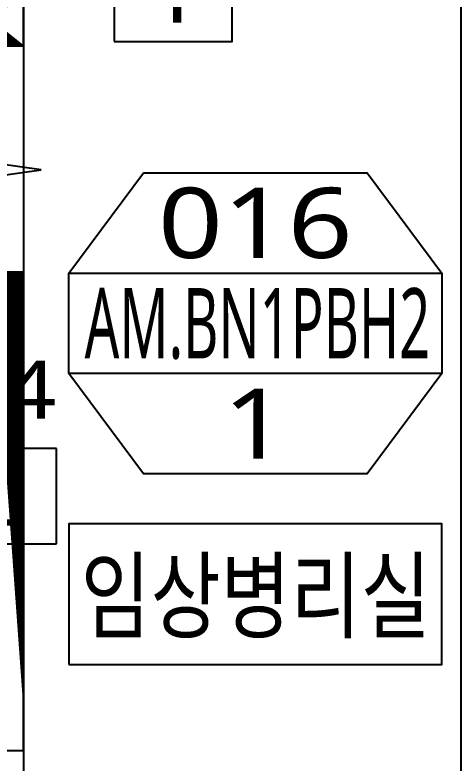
# Model space of a CAD drawing. Extents: x 11551484 to 2613213153046, y -2602833546311 to 14142.
# Drawn here: x 1301237624145 to 1301397559528, y -1301628905912 to -1301356682376 of the extents above; entities that cross this region are included whole.
import ezdxf
from ezdxf.enums import TextEntityAlignment as Align

# ---------------------------------------------------------------- set-up
doc = ezdxf.new("R2010")
doc.units = 0
doc.header["$LTSCALE"] = 1000
doc.header["$MEASUREMENT"] = 0
doc.layers.get('0').update_dxf_attribs({"linetype": 'CONTINUOUS'})
for name, color, linetype in [('DVM_DRAIN_MARK', 7, 'CONTINUOUS'), ('DVM_INOUT_MARK', 2, 'CONTINUOUS'), ('DVM_INOUT_NAME', 7, 'CONTINUOUS'), ('DVM_PIPE_MARK', 2, 'CONTINUOUS'), ('DVM_PIPE_MARK_LEN', 7, 'CONTINUOUS'), ('DVM_ROOM', 2, 'CONTINUOUS'), ('wall', 3, 'CONTINUOUS')]:
    doc.layers.add(name, color=color, linetype=linetype)
doc.styles.add('DVM_DEFAULT', font='malgun.ttf')

# ---------------------------------------------------------------- blocks, each defined once
blk = doc.blocks.new('DVM_BACKGROUND')
at = {"layer": 'wall', "ltscale": 10}
h = blk.add_hatch(dxfattribs=at)
h.set_pattern_fill('_USER', color=256, scale=50, angle=45, pattern_type=0)
h.set_pattern_definition([(45, (-34694.73136349209, 110.6576521303505), (-35.35533905932738, 35.35533905932738), [])])
h.paths.add_polyline_path([(11482901.33441697, -14250865.27273537), (11482901.33441697, -14255272.95241223), (11483101.33441704, -14255272.95241223), (11483101.334417, -14252465.27273537), (11483101.334417, -14251665.27273537), (11483101.334417, -14250865.27273537)])
h.paths.add_polyline_path([(11485833.83441697, -14251865.27273535), (11485833.83441697, -14252565.27273535), (11485833.83441697, -14255272.95241223), (11485933.83441697, -14255272.95241223), (11485933.83441697, -14254268.70628947), (11485933.83441697, -14253468.70628947), (11485933.83441697, -14252565.27273534), (11488565.83441695, -14252565.27273533), (11488566.33441695, -14252565.77273533), (11488566.33441695, -14252665.27273532), (11488616.33441695, -14252665.27273532), (11488666.33441695, -14252665.27273532), (11488666.33441694, -14252465.27273532), (11485933.83441697, -14252465.27273535), (11485933.83441696, -14251865.27273534)])
h.paths.add_polyline_path([(11488616.33441698, -14255473.45241223), (11488666.33441698, -14255473.45241222), (11488666.33441698, -14255272.95241222), (11488666.33441697, -14253565.27273532), (11488566.33441696, -14253565.27273533), (11488566.33441698, -14255272.95241223), (11488566.33441698, -14255372.95241223), (11488566.33441698, -14255473.45241223)])
h.paths.add_polyline_path([(11481880.90492341, -14254179.65933639), (11481880.90492341, -14253458.56581121), (11482280.00708168, -14253458.56581121), (11482280.00708168, -14254179.65933639)], flags=9)
for p, q in [((11488666.33441695, -14252665.27273532), (11488666.33441695, -14252465.27273532)), ((11488566.33441695, -14252665.27273532), (11488666.33441695, -14252665.27273532)), ((11488566.33441697, -14253565.27273532), (11488666.33441697, -14253565.27273532)), ((11488666.33441698, -14255272.95241222), (11488666.33441696, -14253565.27273532)), ((11488666.33441698, -14255272.95241223), (11488666.33441697, -14255272.95241223)), ((11488666.33441698, -14255272.95241223), (11488666.33441698, -14255272.95241222)), ((11488666.33441698, -14255473.45241222), (11488666.33441698, -14255272.95241223)), ((11488566.33441698, -14255473.45241223), (11488666.33441698, -14255473.45241223))]:
    blk.add_line(p, q, dxfattribs=at)
blk = doc.blocks.new('CAD_INOUT_MARK')
at = {"layer": 'DVM_INOUT_MARK', "color": 0}
for p, q in [((-599.9999999999999, 1560), (600.0000000000001, 1560)), ((600.0000000000001, 1160), (-599.9999999999999, 1160))]:
    blk.add_line(p, q, dxfattribs=at)
blk.add_lwpolyline([(-359.9999999999999, 1960), (360.0000000000001, 1960), (600.0000000000001, 1560), (600.0000000000001, 1160), (360.0000000000001, 760), (-359.9999999999999, 760), (-599.9999999999999, 1160), (-599.9999999999999, 1560), (-359.9999999999999, 1960)], dxfattribs=at)
at = {"layer": 'DVM_INOUT_NAME'}
blk.add_lwpolyline([(-600.0000000000001, 0), (600.0000000000001, 0), (600.0000000000001, 560), (-599.9999999999999, 560)], close=True, dxfattribs=at)
at = {"layer": 'DVM_INOUT_MARK', "color": 0, "style": 'DVM_DEFAULT'}
for tag, p in [('CAP', (1.13686837721616e-13, 1760)), ('NO', (1.13686837721616e-13, 960))]:
    blk.add_attdef(tag, text='', height=280, dxfattribs=at).set_placement(p, align=Align.MIDDLE_CENTER)
for tag, width, p, p2 in [('MNAME', 0.7558822352320673, (-548.7988535134209, 1220.153080555165), (562.6355961715562, 1220.153080555165)), ('QTY', 0.5206920544126254, (709.7381695025651, 1220.153080555165), (1089.178354915157, 1220.153080555165))]:
    blk.add_attdef(tag, text='', height=280, dxfattribs=dict(at, width=width)).set_placement(p, p2, align=Align.FIT)
at = {"layer": 'DVM_INOUT_NAME', "style": 'DVM_DEFAULT', "width": 0.9244826079123404}
blk.add_attdef('INAME', text='', height=280, dxfattribs=at).set_placement((-561.8401648642675, 134.0175971746776), (564.4961863789331, 134.0175971746776), align=Align.FIT)
blk = doc.blocks.new('CAD_PIPE_MARK_LG')
at = {"layer": 'DVM_PIPE_MARK', "color": 0}
for p, q in [((380, 190), (-380, 190)), ((-380, 190), (-380, -190)), ((0, -190), (0, 190)), ((380, -190), (380, 190)), ((-380, -190), (380, -190))]:
    blk.add_line(p, q, dxfattribs=at)
at = {"layer": 'DVM_PIPE_MARK', "color": 0, "style": 'DVM_DEFAULT'}
for tag, p in [('L', (-190, 0)), ('G', (190, 0))]:
    blk.add_attdef(tag, text='', height=230, dxfattribs=at).set_placement(p, align=Align.MIDDLE)
at = {"layer": 'DVM_PIPE_MARK_LEN', "color": 0, "style": 'DVM_DEFAULT'}
blk.add_attdef('T', text='', height=230, dxfattribs=at).set_placement((380, 240), align=Align.BOTTOM_RIGHT)
blk = doc.blocks.new('CAD_DRAIN_DIR')
at = {"layer": 'DVM_DRAIN_MARK', "color": 0, "linetype": 'Continuous'}
for p, q in [((-6.59952092973981e-11, -150.3578458413394), (6.59952092973981e-11, 150.3578458413394)), ((-55.55061784064634, -90.21470750475889), (-55.55061784033427, 90.21470750484407)), ((511.2168043320999, -3.553484884001426e-10), (3.959144123655278e-11, 90.21470750479786)), ((-3.959144123655278e-11, -90.2147075048051), (511.2168043320999, -3.553484884001426e-10))]:
    blk.add_line(p, q, dxfattribs=at)
blk = doc.blocks.new('CAD_DRAIN_MARK')
at = {"layer": 'DVM_DRAIN_MARK', "color": 0}
blk.add_lwpolyline([(-190, -190), (190, -190), (190, 190), (-190, 190)], close=True, dxfattribs=at)
at = {"layer": 'DVM_DRAIN_MARK', "color": 0, "ltscale": 0.05, "style": 'DVM_DEFAULT'}
blk.add_attdef('S', text='', height=230, dxfattribs=at).set_placement((5, 6.110667527536862e-13), align=Align.MIDDLE_CENTER)
blk = doc.blocks.new('260514_슬하신경정신과의원(에어컨 오봉수)')
at = {"layer": 'DVM_ROOM'}
blk.add_lwpolyline([(11485933.83441697, -14252454.42267964), (11488666.33441695, -14252465.27273532), (11488666.33441698, -14258567.45241224), (11490073.85301157, -14258567.45241225), (11490073.85301157, -14252465.27273531), (11496759.24147333, -14252465.27273531), (11496759.24147333, -14255877.95241211), (11498137.36454859, -14255877.95241224), (11498137.36454859, -14254777.45241224), (11503179.33441697, -14254777.45241224), (11503179.33441697, -14249068.2155909), (11496901.33441697, -14249068.2155909), (11496901.33441697, -14248372.45241224), (11496201.33441697, -14248372.45241224), (11496201.33441697, -14248172.45241224), (11492973.83441697, -14248172.45241224), (11492973.83441697, -14250865.27273528), (11489951.33441698, -14250865.27273528), (11489951.33441697, -14248172.45241224), (11488711.33441698, -14248191.99843914), (11488711.33441698, -14250865.27273532), (11485933.83441696, -14250865.27273535)], close=True, dxfattribs=at)
blk.add_blockref('DVM_BACKGROUND', (0, 0))
at = {"layer": 'DVM_DRAIN_MARK', "color": 1}
blk.add_blockref('CAD_DRAIN_MARK', (11489148.12398777, -14252457.89676418), dxfattribs=at).add_auto_attribs({'S': '1'})
at = {"layer": 'DVM_DRAIN_MARK', "color": 7}
blk.add_blockref('CAD_DRAIN_DIR', (11488212.22920237, -14253158.87788736), dxfattribs=at)
at = {"layer": 'DVM_INOUT_MARK'}
ref = blk.add_blockref('CAD_INOUT_MARK', (11489412.1348651, -14255130.68151188), dxfattribs=at)
ref.add_attrib('CAP', '016', dxfattribs={"color": 0, "height": 280, "style": 'DVM_DEFAULT'}).set_placement((11489412.1348651, -14253370.68151188), align=Align.MIDDLE_CENTER)
ref.add_attrib('MNAME', 'AM.BN1PBH2', dxfattribs={"color": 0, "height": 280, "style": 'DVM_DEFAULT', "width": 0.4660024358852995}).set_placement((11488863.33601159, -14253910.52843132), (11489974.77046127, -14253910.52843132), align=Align.FIT)
ref.add_attrib('NO', '1', dxfattribs={"color": 0, "height": 280, "style": 'DVM_DEFAULT'}).set_placement((11489412.1348651, -14254170.68151188), align=Align.MIDDLE_CENTER)
ref.add_attrib('INAME', '임상병리실', dxfattribs={"layer": 'DVM_INOUT_NAME', "height": 280, "style": 'DVM_DEFAULT', "width": 0.5783795579972163}).set_placement((11488850.29470024, -14254996.6639147), (11489976.63105148, -14254996.6639147), align=Align.FIT)
at = {"layer": 'DVM_PIPE_MARK', "color": 2}
ref = blk.add_blockref('CAD_PIPE_MARK_LG', (11488392.58464649, -14254459.57682447), dxfattribs=at)
ref.add_attrib('L', 'A', dxfattribs={"color": 4, "height": 230, "style": 'DVM_DEFAULT'}).set_placement((11488202.58464649, -14254459.57682447), align=Align.MIDDLE)
ref.add_attrib('G', 'C', dxfattribs={"color": 3, "height": 230, "style": 'DVM_DEFAULT'}).set_placement((11488582.58464649, -14254459.57682447), align=Align.MIDDLE)
ref.add_attrib('T', '3.24', dxfattribs={"layer": 'DVM_PIPE_MARK_LEN', "color": 2, "height": 230, "style": 'DVM_DEFAULT'}).set_placement((11488772.58464649, -14254219.57682447), align=Align.BOTTOM_RIGHT)

msp = doc.modelspace()

# ---------------------------------------------------------------- block references
at = {"layer": 'wall', "ltscale": 10, "xscale": 113262, "yscale": 91306, "zscale": 113262}
msp.add_blockref('260514_슬하신경정신과의원(에어컨 오봉수)', (11365289, -14088532), dxfattribs=at)

doc.saveas('drawing.dxf')
